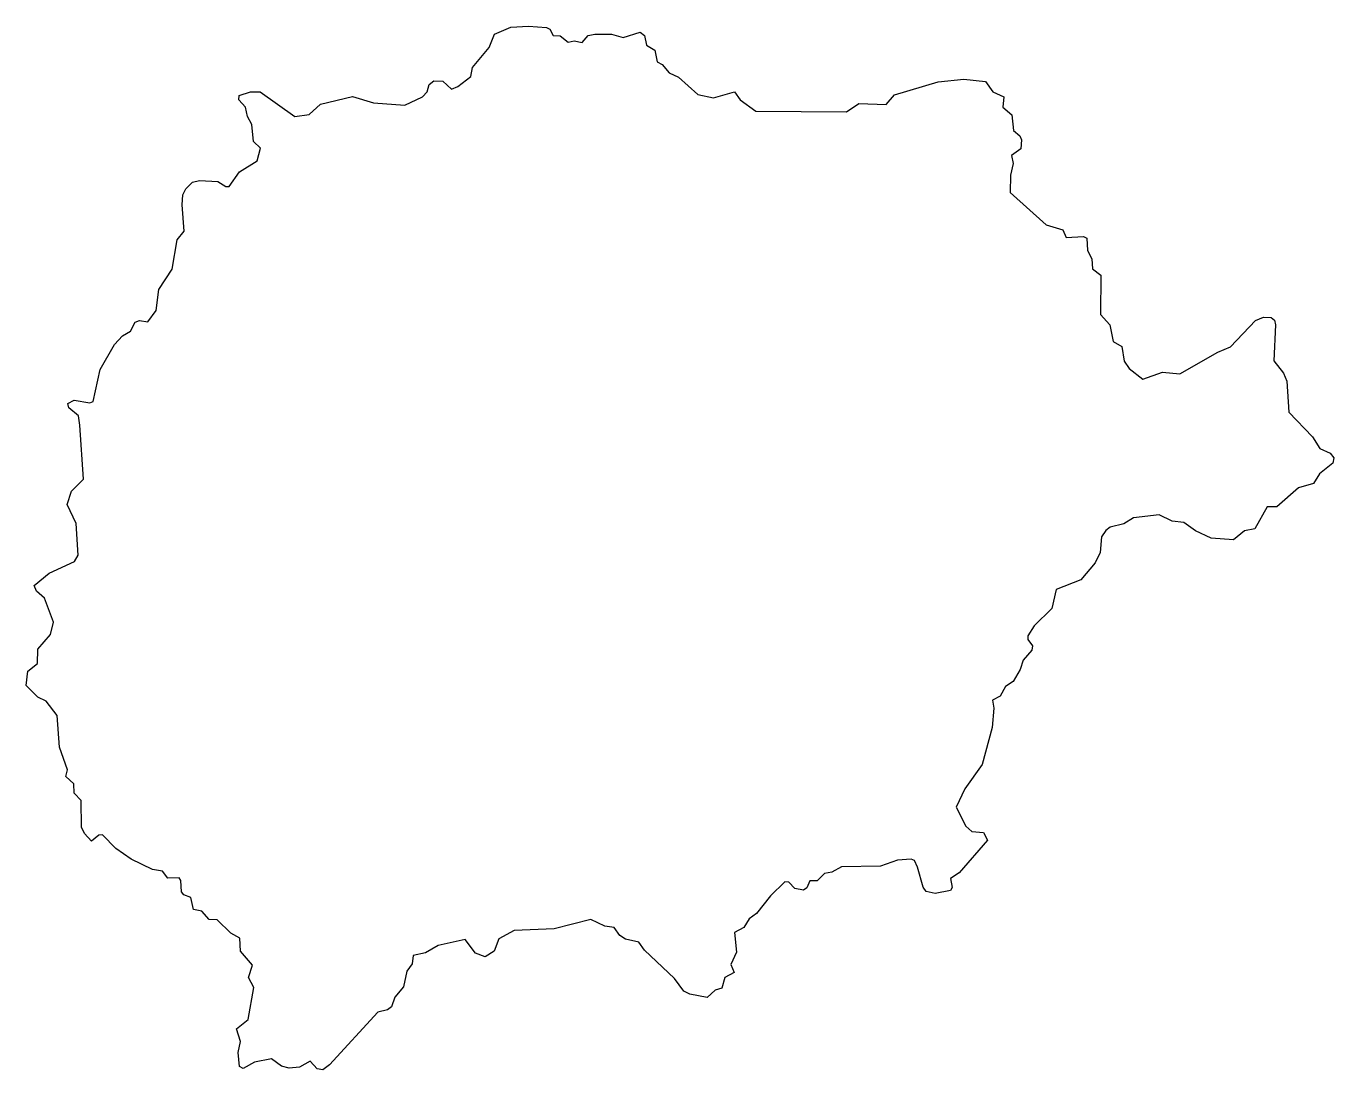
# Model space of a CAD drawing. Header units: millimetres. Extents: x 95 to 220, y 96 to 195.
import ezdxf

# ---------------------------------------------------------------- set-up
doc = ezdxf.new("R2010")
doc.units = ezdxf.units.MM
doc.layers.add('CUT', color=7, linetype='CONTINUOUS')

msp = doc.modelspace()

# ---------------------------------------------------------------- linework, layer by layer
at = {"layer": 'CUT'}
msp.add_lwpolyline([(97.5024, 138.299), (96.6425, 140.5892), (95.8698, 141.2373), (95.6532, 141.7855), (97.0851, 142.9617), (99.4934, 144.0911), (99.8307, 144.6783), (99.6577, 147.7123), (98.7859, 149.5132), (99.1982, 150.7817), (100.3324, 151.9337), (99.9966, 157.0602), (99.8712, 157.9718), (98.9563, 158.7161), (98.8449, 159.1504), (99.4469, 159.4463), (100.9558, 159.1981), (101.2716, 159.3115), (101.9278, 162.3861), (103.3116, 164.7544), (104.0556, 165.5898), (104.8181, 166.0246), (105.2726, 166.8885), (105.6849, 167.0336), (106.4761, 166.9189), (107.2645, 168.0124), (107.5412, 170.0185), (108.7929, 171.9451), (109.2672, 174.748), (109.9359, 175.5689), (109.7418, 178.0761), (109.8146, 179.0266), (110.1045, 179.6009), (110.7414, 180.2254), (111.4067, 180.3963), (113.1496, 180.3127), (113.9273, 179.8118), (114.2292, 179.8086), (115.2251, 181.2096), (116.8986, 182.2728), (117.2051, 183.4818), (116.5451, 184.0967), (116.397, 185.7177), (115.9811, 186.5027), (115.7904, 187.3739), (115.1526, 188.0764), (115.1973, 188.4994), (116.2602, 188.8579), (117.1757, 188.834), (120.498, 186.5051), (121.8607, 186.696), (122.9469, 187.6784), (125.9843, 188.4123), (128.0018, 187.7839), (130.9822, 187.5654), (132.6599, 188.3653), (133.0866, 188.8405), (133.2994, 189.5494), (133.7356, 189.8964), (134.5836, 189.8679), (135.4069, 189.1097), (136.0188, 189.3482), (137.2619, 190.3051), (137.4105, 191.1688), (139.0068, 193.0609), (139.5041, 194.3479), (141.0868, 195.0043), (142.767, 195.105), (144.4667, 194.9646), (144.79, 194.8127), (145.1204, 194.224), (145.7776, 194.1726), (146.5533, 193.5653), (147.1188, 193.7101), (147.8903, 193.5435), (148.4617, 194.205), (149.0674, 194.3539), (150.6815, 194.337), (151.7848, 194.0296), (153.4031, 194.5425), (153.828, 194.212), (153.9923, 193.2786), (154.7978, 192.802), (155.0131, 191.7002), (155.5017, 191.4382), (156.181, 190.6554), (157.0689, 190.2348), (158.8893, 188.6017), (160.4067, 188.2676), (162.3958, 188.8556), (162.9234, 188.0699), (164.4381, 187.0068), (173.0565, 186.9317), (174.2516, 187.7464), (176.8344, 187.6217), (177.635, 188.5492), (181.7949, 189.8067), (184.2391, 190.0419), (186.3234, 189.8194), (187.0163, 188.8298), (188.0628, 188.3544), (187.974, 187.3773), (188.8373, 186.6595), (188.982, 185.151), (189.5734, 184.6579), (189.7372, 184.2633), (189.6945, 183.416), (188.7797, 182.7819), (188.9449, 182.0231), (188.6939, 180.9131), (188.6731, 179.2553), (192.088, 176.1713), (193.6805, 175.7024), (194.0186, 174.9623), (195.665, 175.0686), (195.9662, 174.889), (196.0416, 173.7194), (196.438, 172.9151), (196.5155, 171.9708), (197.3246, 171.3578), (197.2927, 167.6286), (198.1802, 166.6303), (198.4982, 165.0518), (199.3024, 164.5685), (199.5264, 163.176), (200.0181, 162.4798), (201.2986, 161.449), (203.1951, 162.137), (204.8483, 161.9676), (208.4545, 164.0286), (209.6539, 164.5237), (212.0607, 167.0437), (212.8109, 167.3775), (213.5425, 167.3288), (213.8476, 167.0822), (213.9615, 166.6439), (213.788, 163.2035), (214.7109, 162.0359), (215.0365, 161.2713), (215.2191, 158.2973), (217.4969, 155.954), (218.1914, 154.846), (219.1665, 154.4134), (219.5175, 153.9517), (219.4257, 153.463), (218.1533, 152.4205), (217.5801, 151.5185), (216.1627, 151.0984), (214.0809, 149.292), (213.1735, 149.2993), (211.9945, 147.1755), (210.9872, 147.0041), (209.9483, 146.1356), (207.8243, 146.3135), (206.3388, 146.9906), (205.2199, 147.7975), (204.0999, 147.9196), (202.8728, 148.535), (200.4316, 148.2393), (199.506, 147.667), (198.2127, 147.3395), (197.7771, 147.0326), (197.388, 146.4247), (197.2388, 144.9462), (196.7705, 143.9382), (195.392, 142.3429), (193.0641, 141.4), (192.6522, 139.5966), (190.9533, 137.9494), (190.3533, 136.9762), (190.3629, 136.6343), (190.7941, 136.0275), (190.7425, 135.6113), (189.9162, 134.6774), (189.634, 133.7744), (188.9445, 132.6463), (188.2283, 132.1634), (187.7241, 131.2393), (186.9827, 130.8692), (187.1023, 130.0981), (186.9647, 128.2671), (185.983, 124.7216), (184.3527, 122.4037), (183.5181, 120.6663), (184.4344, 118.8494), (185.0169, 118.3503), (186.1332, 118.235), (186.513, 117.5293), (183.8107, 114.3927), (182.9948, 113.8612), (183.1349, 112.9998), (182.972, 112.7315), (181.5175, 112.4324), (180.6675, 112.6295), (180.3691, 113.0412), (179.8495, 114.9373), (179.5345, 115.5629), (179.2428, 115.7161), (177.936, 115.6188), (176.313, 115.0404), (172.583, 114.9704), (171.6647, 114.4625), (170.9595, 114.3435), (170.2796, 113.6376), (169.5816, 113.6375), (169.2872, 112.956), (168.9568, 112.7356), (168.1401, 112.895), (167.5678, 113.5021), (167.2038, 113.5307), (165.8132, 112.2151), (164.4977, 110.5183), (163.7837, 110.0003), (163.2772, 109.1811), (162.3969, 108.7269), (162.5799, 106.8382), (162.0344, 105.6689), (162.3702, 104.8969), (161.4605, 104.4128), (161.2019, 103.4206), (160.539, 103.2142), (159.804, 102.5231), (158.1472, 102.8251), (157.5583, 103.1066), (156.6768, 104.316), (153.815, 107.0268), (153.2668, 107.7917), (151.9978, 108.0842), (151.4548, 108.4253), (150.9093, 109.1762), (150.0216, 109.3126), (148.7019, 109.9651), (145.2031, 109.05), (141.3792, 108.8964), (139.9204, 108.1049), (139.4741, 106.9251), (138.6299, 106.3912), (137.704, 106.7384), (136.7143, 108.0323), (134.1598, 107.4801), (132.9486, 106.7745), (131.752, 106.5197), (131.6709, 105.7122), (131.158, 105.032), (130.8597, 103.5436), (130.0099, 102.5597), (129.7021, 101.6206), (129.3344, 101.3518), (128.4097, 101.1314), (123.7895, 96.0883), (123.155, 95.6206), (122.6238, 95.7252), (121.9608, 96.4552), (120.9493, 95.89), (119.9434, 95.7653), (119.2049, 95.9866), (118.273, 96.6673), (116.6486, 96.3517), (115.5529, 95.7534), (115.2215, 95.9261), (115.1033, 97.277), (115.2984, 98.3115), (114.9247, 99.5165), (116.032, 100.4289), (116.5875, 103.4771), (116.0672, 104.4086), (116.4627, 105.5995), (115.2954, 106.9291), (115.2436, 108.1577), (114.3802, 108.6511), (113.0719, 109.9246), (112.3169, 109.9562), (111.6349, 110.7352), (110.827, 110.8893), (110.5888, 112.0432), (109.9241, 112.2977), (109.6965, 112.5833), (109.634, 113.6838), (109.4585, 113.9313), (108.3959, 113.8918), (107.8876, 114.5491), (106.9276, 114.7076), (104.8741, 115.6928), (103.4302, 116.708), (102.1563, 118.0222), (101.7987, 118.0019), (101.1203, 117.4132), (100.4302, 118.1482), (100.1631, 118.7603), (100.1363, 121.2918), (99.4432, 122.0002), (99.418, 122.8787), (98.6732, 123.5758), (98.8181, 124.2291), (98.0478, 126.3729), (97.8524, 129.3914), (96.7752, 130.7612), (95.9947, 131.1356), (94.8811, 132.2411), (95.048, 133.6161), (95.9556, 134.3435), (95.9798, 135.713), (97.2084, 137.1041)], close=True, dxfattribs=at)

doc.saveas('drawing.dxf')
